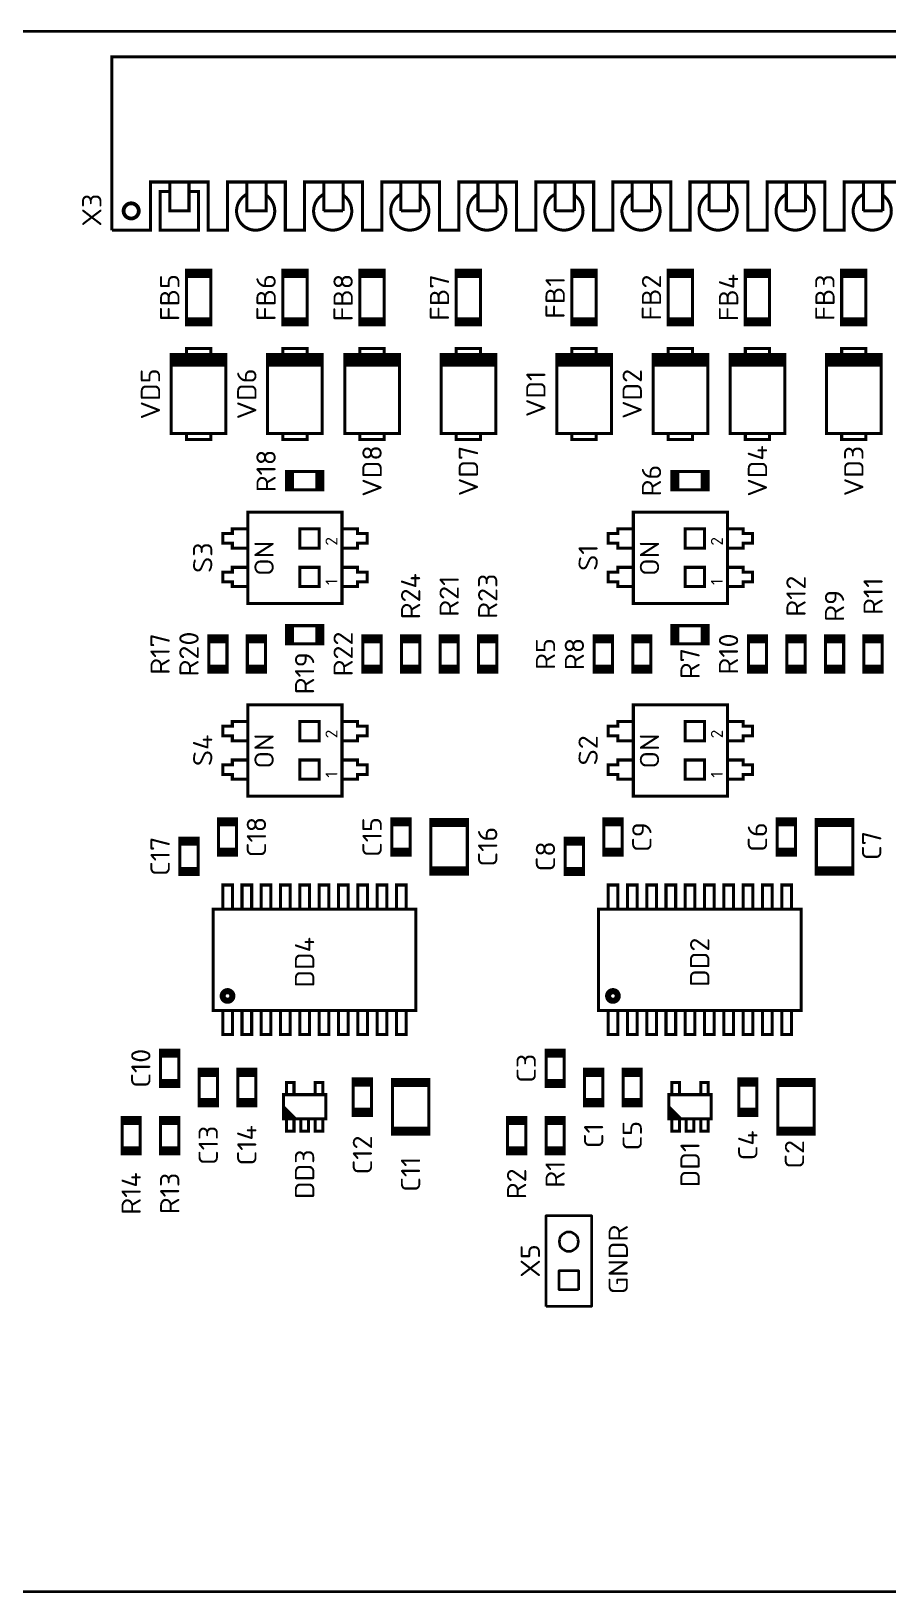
# Model space of a CAD drawing. Header units: millimetres. Extents: x 75 to 314, y 253 to 631.
# Drawn here: x 203.7 to 260.1, y 260.4 to 363.2 of the extents above; entities that cross this region are included whole.
import ezdxf
from ezdxf.enums import TextEntityAlignment as Align

# ---------------------------------------------------------------- set-up
doc = ezdxf.new("R2010")
doc.units = ezdxf.units.MM
doc.layers.add('BOARD', color=173, linetype='Continuous', lineweight=35)
doc.layers.add('TOP', color=250, linetype='Continuous', lineweight=35)
doc.styles.get("Standard").update_dxf_attribs({"font": 'txt.shx'})

msp = doc.modelspace()

# ---------------------------------------------------------------- linework, layer by layer
at = {"layer": 'BOARD'}
msp.add_lwpolyline([(314.46, 260.38), (81.21, 260.38), (81.21, 363.25), (314.46, 363.25)], close=True, dxfattribs=at)
at = {"layer": 'TOP', "const_width": 0.2}
for points in [[(208.996, 350.135), (208.996, 361.565), (294.086, 361.565), (294.086, 350.135)], [(261.066, 353.31), (257.256, 353.31), (257.256, 350.135), (255.986, 350.135), (255.986, 353.31), (252.176, 353.31), (252.176, 350.135), (250.906, 350.135), (250.906, 353.31), (247.096, 353.31), (247.096, 350.135), (245.826, 350.135), (245.826, 353.31), (242.016, 353.31), (242.016, 350.135), (240.746, 350.135), (240.746, 353.31), (236.936, 353.31), (236.936, 350.135), (235.666, 350.135), (235.666, 353.31), (231.856, 353.31), (231.856, 350.135), (230.586, 350.135), (230.586, 353.31), (226.776, 353.31), (226.776, 350.135), (225.506, 350.135), (225.506, 353.31), (221.696, 353.31), (221.696, 350.135), (220.426, 350.135), (220.426, 353.31), (216.616, 353.31), (216.616, 350.135), (215.346, 350.135), (215.346, 353.31), (211.536, 353.31), (211.536, 350.135), (208.996, 350.135)], [(212.806, 353.31), (212.806, 351.405), (214.076, 351.405), (214.076, 353.31)], [(217.886, 353.31), (217.886, 351.405), (219.156, 351.405), (219.156, 353.31)], [(222.963, 353.313), (222.963, 351.408)], [(224.233, 351.408), (224.233, 353.313)], [(228.043, 353.313), (228.043, 351.408)], [(229.313, 351.408), (229.313, 353.313)], [(233.123, 353.313), (233.123, 351.408)], [(234.393, 351.408), (234.393, 353.313)], [(238.203, 353.313), (238.203, 351.408)], [(239.473, 351.408), (239.473, 353.313)], [(243.283, 353.313), (243.283, 351.408)], [(244.553, 351.408), (244.553, 353.313)], [(248.363, 353.313), (248.363, 351.408)], [(249.633, 351.408), (249.633, 353.313)], [(253.443, 353.313), (253.443, 351.408)], [(254.713, 351.408), (254.713, 353.313)], [(258.523, 353.313), (258.523, 351.408)], [(259.793, 351.408), (259.793, 353.313)], [(214.076, 352.675), (214.711, 352.675), (214.711, 350.135), (212.171, 350.135), (212.171, 352.675), (212.806, 352.675)], [(222.963, 351.408), (224.233, 351.408)], [(228.043, 351.408), (229.313, 351.408)], [(233.123, 351.408), (234.393, 351.408)], [(238.203, 351.408), (239.473, 351.408)], [(243.283, 351.408), (244.553, 351.408)], [(248.363, 351.408), (249.633, 351.408)], [(253.443, 351.408), (254.713, 351.408)], [(258.523, 351.408), (259.793, 351.408)], [(215.511, 347.49), (213.911, 347.49), (213.911, 343.89), (215.511, 343.89), (215.511, 347.49)], [(213.911, 347.29), (215.511, 347.29)], [(213.911, 347.09), (215.511, 347.09)], [(221.861, 347.49), (220.261, 347.49), (220.261, 343.89), (221.861, 343.89), (221.861, 347.49)], [(220.261, 347.29), (221.861, 347.29)], [(220.261, 347.09), (221.861, 347.09)], [(226.941, 347.49), (225.341, 347.49), (225.341, 343.89), (226.941, 343.89), (226.941, 347.49)], [(225.341, 347.29), (226.941, 347.29)], [(225.341, 347.09), (226.941, 347.09)], [(233.291, 347.49), (231.691, 347.49), (231.691, 343.89), (233.291, 343.89), (233.291, 347.49)], [(231.691, 347.29), (233.291, 347.29)], [(231.691, 347.09), (233.291, 347.09)], [(240.911, 347.49), (239.311, 347.49), (239.311, 343.89), (240.911, 343.89), (240.911, 347.49)], [(239.311, 347.29), (240.911, 347.29)], [(239.311, 347.09), (240.911, 347.09)], [(247.261, 347.49), (245.661, 347.49), (245.661, 343.89), (247.261, 343.89), (247.261, 347.49)], [(245.661, 347.29), (247.261, 347.29)], [(245.661, 347.09), (247.261, 347.09)], [(252.341, 347.49), (250.741, 347.49), (250.741, 343.89), (252.341, 343.89), (252.341, 347.49)], [(250.741, 347.29), (252.341, 347.29)], [(250.741, 347.09), (252.341, 347.09)], [(258.691, 347.49), (257.091, 347.49), (257.091, 343.89), (258.691, 343.89), (258.691, 347.49)], [(257.091, 347.29), (258.691, 347.29)], [(257.091, 347.09), (258.691, 347.09)], [(213.911, 344.29), (215.511, 344.29)], [(213.911, 344.09), (215.511, 344.09)], [(220.261, 344.29), (221.861, 344.29)], [(220.261, 344.09), (221.861, 344.09)], [(225.341, 344.29), (226.941, 344.29)], [(225.341, 344.09), (226.941, 344.09)], [(231.691, 344.29), (233.291, 344.29)], [(231.691, 344.09), (233.291, 344.09)], [(239.311, 344.29), (240.911, 344.29)], [(239.311, 344.09), (240.911, 344.09)], [(245.661, 344.29), (247.261, 344.29)], [(245.661, 344.09), (247.261, 344.09)], [(250.741, 344.29), (252.341, 344.29)], [(250.741, 344.09), (252.341, 344.09)], [(257.091, 344.29), (258.691, 344.29)], [(257.091, 344.09), (258.691, 344.09)], [(212.909, 341.94), (216.513, 341.94), (216.513, 336.74), (212.909, 336.74), (212.909, 341.94)], [(212.909, 341.84), (216.513, 341.84)], [(212.909, 341.74), (216.513, 341.74)], [(212.909, 341.64), (216.513, 341.64)], [(212.909, 341.54), (216.513, 341.54)], [(212.909, 341.44), (216.513, 341.44)], [(215.511, 341.94), (215.511, 342.34), (213.911, 342.34), (213.911, 341.74)], [(219.259, 341.94), (222.863, 341.94), (222.863, 336.74), (219.259, 336.74), (219.259, 341.94)], [(219.259, 341.84), (222.863, 341.84)], [(219.259, 341.74), (222.863, 341.74)], [(219.259, 341.64), (222.863, 341.64)], [(219.259, 341.54), (222.863, 341.54)], [(219.259, 341.44), (222.863, 341.44)], [(221.861, 341.94), (221.861, 342.34), (220.261, 342.34), (220.261, 341.74)], [(224.339, 341.94), (227.943, 341.94), (227.943, 336.74), (224.339, 336.74), (224.339, 341.94)], [(224.339, 341.84), (227.943, 341.84)], [(224.339, 341.74), (227.943, 341.74)], [(224.339, 341.64), (227.943, 341.64)], [(224.339, 341.54), (227.943, 341.54)], [(224.339, 341.44), (227.943, 341.44)], [(226.941, 341.94), (226.941, 342.34), (225.341, 342.34), (225.341, 341.74)], [(230.689, 341.94), (234.293, 341.94), (234.293, 336.74), (230.689, 336.74), (230.689, 341.94)], [(230.689, 341.84), (234.293, 341.84)], [(230.689, 341.74), (234.293, 341.74)], [(230.689, 341.64), (234.293, 341.64)], [(230.689, 341.54), (234.293, 341.54)], [(230.689, 341.44), (234.293, 341.44)], [(233.291, 341.94), (233.291, 342.34), (231.691, 342.34), (231.691, 341.74)], [(238.309, 341.94), (241.913, 341.94), (241.913, 336.74), (238.309, 336.74), (238.309, 341.94)], [(238.309, 341.84), (241.913, 341.84)], [(238.309, 341.74), (241.913, 341.74)], [(238.309, 341.64), (241.913, 341.64)], [(238.309, 341.54), (241.913, 341.54)], [(238.309, 341.44), (241.913, 341.44)], [(240.911, 341.94), (240.911, 342.34), (239.311, 342.34), (239.311, 341.74)], [(244.659, 341.94), (248.263, 341.94), (248.263, 336.74), (244.659, 336.74), (244.659, 341.94)], [(244.659, 341.84), (248.263, 341.84)], [(244.659, 341.74), (248.263, 341.74)], [(244.659, 341.64), (248.263, 341.64)], [(244.659, 341.54), (248.263, 341.54)], [(244.659, 341.44), (248.263, 341.44)], [(247.261, 341.94), (247.261, 342.34), (245.661, 342.34), (245.661, 341.74)], [(249.739, 341.94), (253.343, 341.94), (253.343, 336.74), (249.739, 336.74), (249.739, 341.94)], [(249.739, 341.84), (253.343, 341.84)], [(249.739, 341.74), (253.343, 341.74)], [(249.739, 341.64), (253.343, 341.64)], [(249.739, 341.54), (253.343, 341.54)], [(249.739, 341.44), (253.343, 341.44)], [(252.341, 341.94), (252.341, 342.34), (250.741, 342.34), (250.741, 341.74)], [(256.089, 341.94), (259.693, 341.94), (259.693, 336.74), (256.089, 336.74), (256.089, 341.94)], [(256.089, 341.84), (259.693, 341.84)], [(256.089, 341.74), (259.693, 341.74)], [(256.089, 341.64), (259.693, 341.64)], [(256.089, 341.54), (259.693, 341.54)], [(256.089, 341.44), (259.693, 341.44)], [(258.691, 341.94), (258.691, 342.34), (257.091, 342.34), (257.091, 341.74)], [(212.909, 341.34), (216.513, 341.34)], [(212.909, 341.24), (216.513, 341.24)], [(219.259, 341.34), (222.863, 341.34)], [(219.259, 341.24), (222.863, 341.24)], [(224.339, 341.34), (227.943, 341.34)], [(224.339, 341.24), (227.943, 341.24)], [(230.689, 341.34), (234.293, 341.34)], [(230.689, 341.24), (234.293, 341.24)], [(238.309, 341.34), (241.913, 341.34)], [(238.309, 341.24), (241.913, 341.24)], [(244.659, 341.34), (248.263, 341.34)], [(244.659, 341.24), (248.263, 341.24)], [(249.739, 341.34), (253.343, 341.34)], [(249.739, 341.24), (253.343, 341.24)], [(256.089, 341.34), (259.693, 341.34)], [(256.089, 341.24), (259.693, 341.24)], [(215.511, 336.74), (215.511, 336.34), (213.911, 336.34), (213.911, 336.74)], [(221.861, 336.74), (221.861, 336.34), (220.261, 336.34), (220.261, 336.74)], [(226.941, 336.74), (226.941, 336.34), (225.341, 336.34), (225.341, 336.74)], [(233.291, 336.74), (233.291, 336.34), (231.691, 336.34), (231.691, 336.74)], [(240.911, 336.74), (240.911, 336.34), (239.311, 336.34), (239.311, 336.74)], [(247.261, 336.74), (247.261, 336.34), (245.661, 336.34), (245.661, 336.74)], [(252.341, 336.74), (252.341, 336.34), (250.741, 336.34), (250.741, 336.74)], [(258.691, 336.74), (258.691, 336.34), (257.091, 336.34), (257.091, 336.74)], [(222.896, 333.025), (222.896, 334.225), (220.496, 334.225), (220.496, 333.025), (222.896, 333.025)], [(220.696, 334.225), (220.696, 333.025)], [(220.896, 334.225), (220.896, 333.025)], [(222.496, 334.225), (222.496, 333.025)], [(222.696, 334.225), (222.696, 333.025)], [(248.296, 333.025), (248.296, 334.225), (245.896, 334.225), (245.896, 333.025), (248.296, 333.025)], [(246.096, 334.225), (246.096, 333.025)], [(246.296, 334.225), (246.296, 333.025)], [(247.896, 334.225), (247.896, 333.025)], [(248.096, 334.225), (248.096, 333.025)], [(224.161, 331.555), (224.161, 325.535), (217.961, 325.535), (217.961, 331.555), (224.161, 331.555)], [(249.561, 331.555), (249.561, 325.535), (243.361, 325.535), (243.361, 331.555), (249.561, 331.555)], [(217.886, 329.18), (216.933, 329.18), (216.933, 329.497), (216.299, 329.497), (216.299, 330.133), (216.933, 330.133), (216.933, 330.45), (217.886, 330.45)], [(222.649, 329.18), (222.649, 330.45), (221.379, 330.45), (221.379, 329.18), (222.649, 329.18)], [(224.236, 330.45), (225.189, 330.45), (225.189, 330.133), (225.823, 330.133), (225.823, 329.497), (225.189, 329.497), (225.189, 329.18), (224.236, 329.18)], [(243.286, 329.18), (242.333, 329.18), (242.333, 329.497), (241.699, 329.497), (241.699, 330.133), (242.333, 330.133), (242.333, 330.45), (243.286, 330.45)], [(248.049, 329.18), (248.049, 330.45), (246.779, 330.45), (246.779, 329.18), (248.049, 329.18)], [(249.636, 330.45), (250.589, 330.45), (250.589, 330.133), (251.223, 330.133), (251.223, 329.497), (250.589, 329.497), (250.589, 329.18), (249.636, 329.18)], [(217.886, 326.64), (216.933, 326.64), (216.933, 326.957), (216.299, 326.957), (216.299, 327.593), (216.933, 327.593), (216.933, 327.91), (217.886, 327.91)], [(222.649, 326.64), (222.649, 327.91), (221.379, 327.91), (221.379, 326.64), (222.649, 326.64)], [(224.236, 327.91), (225.189, 327.91), (225.189, 327.593), (225.823, 327.593), (225.823, 326.957), (225.189, 326.957), (225.189, 326.64), (224.236, 326.64)], [(243.286, 326.64), (242.333, 326.64), (242.333, 326.957), (241.699, 326.957), (241.699, 327.593), (242.333, 327.593), (242.333, 327.91), (243.286, 327.91)], [(248.049, 326.64), (248.049, 327.91), (246.779, 327.91), (246.779, 326.64), (248.049, 326.64)], [(249.636, 327.91), (250.589, 327.91), (250.589, 327.593), (251.223, 327.593), (251.223, 326.957), (250.589, 326.957), (250.589, 326.64), (249.636, 326.64)], [(222.896, 322.865), (222.896, 324.065), (220.496, 324.065), (220.496, 322.865), (222.896, 322.865)], [(220.696, 324.065), (220.696, 322.865)], [(220.896, 324.065), (220.896, 322.865)], [(222.496, 324.065), (222.496, 322.865)], [(222.696, 324.065), (222.696, 322.865)], [(248.296, 322.865), (248.296, 324.065), (245.896, 324.065), (245.896, 322.865), (248.296, 322.865)], [(246.096, 324.065), (246.096, 322.865)], [(246.296, 324.065), (246.296, 322.865)], [(247.896, 324.065), (247.896, 322.865)], [(248.096, 324.065), (248.096, 322.865)], [(216.581, 323.395), (215.381, 323.395), (215.381, 320.995), (216.581, 320.995), (216.581, 323.395)], [(215.381, 323.195), (216.581, 323.195)], [(215.381, 322.995), (216.581, 322.995)], [(219.121, 323.395), (217.921, 323.395), (217.921, 320.995), (219.121, 320.995), (219.121, 323.395)], [(217.921, 323.195), (219.121, 323.195)], [(217.921, 322.995), (219.121, 322.995)], [(226.741, 323.395), (225.541, 323.395), (225.541, 320.995), (226.741, 320.995), (226.741, 323.395)], [(225.541, 323.195), (226.741, 323.195)], [(225.541, 322.995), (226.741, 322.995)], [(229.281, 323.395), (228.081, 323.395), (228.081, 320.995), (229.281, 320.995), (229.281, 323.395)], [(228.081, 323.195), (229.281, 323.195)], [(228.081, 322.995), (229.281, 322.995)], [(231.821, 323.395), (230.621, 323.395), (230.621, 320.995), (231.821, 320.995), (231.821, 323.395)], [(230.621, 323.195), (231.821, 323.195)], [(230.621, 322.995), (231.821, 322.995)], [(234.361, 323.395), (233.161, 323.395), (233.161, 320.995), (234.361, 320.995), (234.361, 323.395)], [(233.161, 323.195), (234.361, 323.195)], [(233.161, 322.995), (234.361, 322.995)], [(241.981, 323.395), (240.781, 323.395), (240.781, 320.995), (241.981, 320.995), (241.981, 323.395)], [(240.781, 323.195), (241.981, 323.195)], [(240.781, 322.995), (241.981, 322.995)], [(244.521, 323.395), (243.321, 323.395), (243.321, 320.995), (244.521, 320.995), (244.521, 323.395)], [(243.321, 323.195), (244.521, 323.195)], [(243.321, 322.995), (244.521, 322.995)], [(252.141, 323.395), (250.941, 323.395), (250.941, 320.995), (252.141, 320.995), (252.141, 323.395)], [(250.941, 323.195), (252.141, 323.195)], [(250.941, 322.995), (252.141, 322.995)], [(254.681, 323.395), (253.481, 323.395), (253.481, 320.995), (254.681, 320.995), (254.681, 323.395)], [(253.481, 323.195), (254.681, 323.195)], [(253.481, 322.995), (254.681, 322.995)], [(257.221, 323.395), (256.021, 323.395), (256.021, 320.995), (257.221, 320.995), (257.221, 323.395)], [(256.021, 323.195), (257.221, 323.195)], [(256.021, 322.995), (257.221, 322.995)], [(259.761, 323.395), (258.561, 323.395), (258.561, 320.995), (259.761, 320.995), (259.761, 323.395)], [(258.561, 323.195), (259.761, 323.195)], [(258.561, 322.995), (259.761, 322.995)], [(215.381, 321.395), (216.581, 321.395)], [(215.381, 321.195), (216.581, 321.195)], [(217.921, 321.395), (219.121, 321.395)], [(217.921, 321.195), (219.121, 321.195)], [(225.541, 321.395), (226.741, 321.395)], [(225.541, 321.195), (226.741, 321.195)], [(228.081, 321.395), (229.281, 321.395)], [(228.081, 321.195), (229.281, 321.195)], [(230.621, 321.395), (231.821, 321.395)], [(230.621, 321.195), (231.821, 321.195)], [(233.161, 321.395), (234.361, 321.395)], [(233.161, 321.195), (234.361, 321.195)], [(240.781, 321.395), (241.981, 321.395)], [(240.781, 321.195), (241.981, 321.195)], [(243.321, 321.395), (244.521, 321.395)], [(243.321, 321.195), (244.521, 321.195)], [(250.941, 321.395), (252.141, 321.395)], [(250.941, 321.195), (252.141, 321.195)], [(253.481, 321.395), (254.681, 321.395)], [(253.481, 321.195), (254.681, 321.195)], [(256.021, 321.395), (257.221, 321.395)], [(256.021, 321.195), (257.221, 321.195)], [(258.561, 321.395), (259.761, 321.395)], [(258.561, 321.195), (259.761, 321.195)], [(224.161, 318.855), (224.161, 312.835), (217.961, 312.835), (217.961, 318.855), (224.161, 318.855)], [(249.561, 318.855), (249.561, 312.835), (243.361, 312.835), (243.361, 318.855), (249.561, 318.855)], [(217.886, 316.48), (216.933, 316.48), (216.933, 316.797), (216.299, 316.797), (216.299, 317.433), (216.933, 317.433), (216.933, 317.75), (217.886, 317.75)], [(222.649, 316.48), (222.649, 317.75), (221.379, 317.75), (221.379, 316.48), (222.649, 316.48)], [(224.236, 317.75), (225.189, 317.75), (225.189, 317.433), (225.823, 317.433), (225.823, 316.797), (225.189, 316.797), (225.189, 316.48), (224.236, 316.48)], [(243.286, 316.48), (242.333, 316.48), (242.333, 316.797), (241.699, 316.797), (241.699, 317.433), (242.333, 317.433), (242.333, 317.75), (243.286, 317.75)], [(248.049, 316.48), (248.049, 317.75), (246.779, 317.75), (246.779, 316.48), (248.049, 316.48)], [(249.636, 317.75), (250.589, 317.75), (250.589, 317.433), (251.223, 317.433), (251.223, 316.797), (250.589, 316.797), (250.589, 316.48), (249.636, 316.48)], [(217.886, 313.94), (216.933, 313.94), (216.933, 314.257), (216.299, 314.257), (216.299, 314.893), (216.933, 314.893), (216.933, 315.21), (217.886, 315.21)], [(222.649, 313.94), (222.649, 315.21), (221.379, 315.21), (221.379, 313.94), (222.649, 313.94)], [(224.236, 315.21), (225.189, 315.21), (225.189, 314.893), (225.823, 314.893), (225.823, 314.257), (225.189, 314.257), (225.189, 313.94), (224.236, 313.94)], [(243.286, 313.94), (242.333, 313.94), (242.333, 314.257), (241.699, 314.257), (241.699, 314.893), (242.333, 314.893), (242.333, 315.21), (243.286, 315.21)], [(248.049, 313.94), (248.049, 315.21), (246.779, 315.21), (246.779, 313.94), (248.049, 313.94)], [(249.636, 315.21), (250.589, 315.21), (250.589, 314.893), (251.223, 314.893), (251.223, 314.257), (250.589, 314.257), (250.589, 313.94), (249.636, 313.94)], [(216.016, 311.33), (217.216, 311.33), (217.216, 308.93), (216.016, 308.93), (216.016, 311.33)], [(217.216, 311.13), (216.016, 311.13)], [(216.016, 310.93), (217.216, 310.93)], [(227.446, 311.33), (228.646, 311.33), (228.646, 308.93), (227.446, 308.93), (227.446, 311.33)], [(228.646, 311.13), (227.446, 311.13)], [(227.446, 310.93), (228.646, 310.93)], [(230.021, 307.695), (232.421, 307.695), (232.421, 311.295), (230.021, 311.295), (230.021, 307.695)], [(232.421, 311.095), (230.021, 311.095)], [(232.421, 310.895), (230.021, 310.895)], [(241.416, 311.33), (242.616, 311.33), (242.616, 308.93), (241.416, 308.93), (241.416, 311.33)], [(242.616, 311.13), (241.416, 311.13)], [(241.416, 310.93), (242.616, 310.93)], [(252.846, 311.33), (254.046, 311.33), (254.046, 308.93), (252.846, 308.93), (252.846, 311.33)], [(254.046, 311.13), (252.846, 311.13)], [(252.846, 310.93), (254.046, 310.93)], [(255.421, 307.695), (257.821, 307.695), (257.821, 311.295), (255.421, 311.295), (255.421, 307.695)], [(257.821, 311.095), (255.421, 311.095)], [(257.821, 310.895), (255.421, 310.895)], [(213.476, 310.06), (214.676, 310.06), (214.676, 307.66), (213.476, 307.66), (213.476, 310.06)], [(214.676, 309.86), (213.476, 309.86)], [(213.476, 309.66), (214.676, 309.66)], [(238.876, 310.06), (240.076, 310.06), (240.076, 307.66), (238.876, 307.66), (238.876, 310.06)], [(240.076, 309.86), (238.876, 309.86)], [(238.876, 309.66), (240.076, 309.66)], [(217.216, 309.33), (216.016, 309.33)], [(217.216, 309.13), (216.016, 309.13)], [(228.646, 309.33), (227.446, 309.33)], [(228.646, 309.13), (227.446, 309.13)], [(242.616, 309.33), (241.416, 309.33)], [(242.616, 309.13), (241.416, 309.13)], [(254.046, 309.33), (252.846, 309.33)], [(254.046, 309.13), (252.846, 309.13)], [(214.676, 308.06), (213.476, 308.06)], [(214.676, 307.86), (213.476, 307.86)], [(232.421, 307.895), (230.021, 307.895), (230.021, 308.095), (232.421, 308.095)], [(240.076, 308.06), (238.876, 308.06)], [(240.076, 307.86), (238.876, 307.86)], [(257.821, 307.895), (255.421, 307.895), (255.421, 308.095), (257.821, 308.095)], [(216.298, 305.38), (216.298, 306.97), (216.934, 306.97), (216.934, 305.38)], [(217.57, 305.38), (217.57, 306.97), (218.206, 306.97), (218.206, 305.38)], [(218.842, 305.38), (218.842, 306.97), (219.478, 306.97), (219.478, 305.38)], [(220.114, 305.38), (220.114, 306.97), (220.75, 306.97), (220.75, 305.38)], [(221.386, 305.38), (221.386, 306.97), (222.022, 306.97), (222.022, 305.38)], [(222.658, 305.38), (222.658, 306.97), (223.294, 306.97), (223.294, 305.38)], [(223.93, 305.38), (223.93, 306.97), (224.566, 306.97), (224.566, 305.38)], [(225.202, 305.38), (225.202, 306.97), (225.838, 306.97), (225.838, 305.38)], [(226.474, 305.38), (226.474, 306.97), (227.11, 306.97), (227.11, 305.38)], [(227.746, 305.38), (227.746, 306.97), (228.382, 306.97), (228.382, 305.38)], [(241.698, 305.38), (241.698, 306.97), (242.334, 306.97), (242.334, 305.38)], [(242.97, 305.38), (242.97, 306.97), (243.606, 306.97), (243.606, 305.38)], [(244.242, 305.38), (244.242, 306.97), (244.878, 306.97), (244.878, 305.38)], [(245.514, 305.38), (245.514, 306.97), (246.15, 306.97), (246.15, 305.38)], [(246.786, 305.38), (246.786, 306.97), (247.422, 306.97), (247.422, 305.38)], [(248.058, 305.38), (248.058, 306.97), (248.694, 306.97), (248.694, 305.38)], [(249.33, 305.38), (249.33, 306.97), (249.966, 306.97), (249.966, 305.38)], [(250.602, 305.38), (250.602, 306.97), (251.238, 306.97), (251.238, 305.38)], [(251.874, 305.38), (251.874, 306.97), (252.51, 306.97), (252.51, 305.38)], [(253.146, 305.38), (253.146, 306.97), (253.782, 306.97), (253.782, 305.38)], [(215.662, 305.38), (229.018, 305.38), (229.018, 298.702), (215.662, 298.702), (215.662, 305.38)], [(241.062, 305.38), (254.418, 305.38), (254.418, 298.702), (241.062, 298.702), (241.062, 305.38)], [(216.934, 298.702), (216.934, 297.112), (216.298, 297.112), (216.298, 298.702)], [(218.206, 298.702), (218.206, 297.112), (217.57, 297.112), (217.57, 298.702)], [(219.478, 298.702), (219.478, 297.112), (218.842, 297.112), (218.842, 298.702)], [(220.75, 298.702), (220.75, 297.112), (220.114, 297.112), (220.114, 298.702)], [(222.022, 298.702), (222.022, 297.112), (221.386, 297.112), (221.386, 298.702)], [(223.294, 298.702), (223.294, 297.112), (222.658, 297.112), (222.658, 298.702)], [(224.566, 298.702), (224.566, 297.112), (223.93, 297.112), (223.93, 298.702)], [(225.838, 298.702), (225.838, 297.112), (225.202, 297.112), (225.202, 298.702)], [(227.11, 298.702), (227.11, 297.112), (226.474, 297.112), (226.474, 298.702)], [(228.382, 298.702), (228.382, 297.112), (227.746, 297.112), (227.746, 298.702)], [(242.334, 298.702), (242.334, 297.112), (241.698, 297.112), (241.698, 298.702)], [(243.606, 298.702), (243.606, 297.112), (242.97, 297.112), (242.97, 298.702)], [(244.878, 298.702), (244.878, 297.112), (244.242, 297.112), (244.242, 298.702)], [(246.15, 298.702), (246.15, 297.112), (245.514, 297.112), (245.514, 298.702)], [(247.422, 298.702), (247.422, 297.112), (246.786, 297.112), (246.786, 298.702)], [(248.694, 298.702), (248.694, 297.112), (248.058, 297.112), (248.058, 298.702)], [(249.966, 298.702), (249.966, 297.112), (249.33, 297.112), (249.33, 298.702)], [(251.238, 298.702), (251.238, 297.112), (250.602, 297.112), (250.602, 298.702)], [(252.51, 298.702), (252.51, 297.112), (251.874, 297.112), (251.874, 298.702)], [(253.782, 298.702), (253.782, 297.112), (253.146, 297.112), (253.146, 298.702)], [(213.406, 293.69), (212.206, 293.69), (212.206, 296.09), (213.406, 296.09), (213.406, 293.69)], [(212.206, 295.89), (213.406, 295.89)], [(212.206, 295.69), (213.406, 295.69)], [(238.806, 293.69), (237.606, 293.69), (237.606, 296.09), (238.806, 296.09), (238.806, 293.69)], [(237.606, 295.89), (238.806, 295.89)], [(237.606, 295.69), (238.806, 295.69)], [(214.746, 294.82), (215.946, 294.82), (215.946, 292.42), (214.746, 292.42), (214.746, 294.82)], [(215.946, 294.62), (214.746, 294.62)], [(214.746, 294.42), (215.946, 294.42)], [(217.286, 294.82), (218.486, 294.82), (218.486, 292.42), (217.286, 292.42), (217.286, 294.82)], [(218.486, 294.62), (217.286, 294.62)], [(217.286, 294.42), (218.486, 294.42)], [(224.906, 294.185), (226.106, 294.185), (226.106, 291.785), (224.906, 291.785), (224.906, 294.185)], [(227.481, 290.55), (229.881, 290.55), (229.881, 294.15), (227.481, 294.15), (227.481, 290.55)], [(240.146, 294.82), (241.346, 294.82), (241.346, 292.42), (240.146, 292.42), (240.146, 294.82)], [(241.346, 294.62), (240.146, 294.62)], [(240.146, 294.42), (241.346, 294.42)], [(242.686, 294.82), (243.886, 294.82), (243.886, 292.42), (242.686, 292.42), (242.686, 294.82)], [(243.886, 294.62), (242.686, 294.62)], [(242.686, 294.42), (243.886, 294.42)], [(250.306, 294.185), (251.506, 294.185), (251.506, 291.785), (250.306, 291.785), (250.306, 294.185)], [(252.881, 290.55), (255.281, 290.55), (255.281, 294.15), (252.881, 294.15), (252.881, 290.55)], [(213.406, 294.09), (212.206, 294.09)], [(212.206, 293.89), (213.406, 293.89)], [(220.296, 293.15), (223.096, 293.15), (223.096, 291.55), (220.296, 291.55), (220.296, 293.15)], [(220.496, 293.15), (220.496, 293.95), (220.996, 293.95), (220.996, 293.15)], [(222.401, 293.15), (222.401, 293.95), (222.901, 293.95), (222.901, 293.15)], [(226.106, 293.985), (224.906, 293.985)], [(224.906, 293.785), (226.106, 293.785)], [(229.881, 293.95), (227.481, 293.95)], [(229.881, 293.75), (227.481, 293.75)], [(238.806, 294.09), (237.606, 294.09)], [(237.606, 293.89), (238.806, 293.89)], [(245.696, 293.15), (248.496, 293.15), (248.496, 291.55), (245.696, 291.55), (245.696, 293.15)], [(245.896, 293.15), (245.896, 293.95), (246.396, 293.95), (246.396, 293.15)], [(247.801, 293.15), (247.801, 293.95), (248.301, 293.95), (248.301, 293.15)], [(251.506, 293.985), (250.306, 293.985)], [(250.306, 293.785), (251.506, 293.785)], [(255.281, 293.95), (252.881, 293.95)], [(255.281, 293.75), (252.881, 293.75)], [(215.946, 292.82), (214.746, 292.82)], [(215.946, 292.62), (214.746, 292.62)], [(218.486, 292.82), (217.286, 292.82)], [(218.486, 292.62), (217.286, 292.62)], [(220.296, 292.35), (221.096, 291.55)], [(220.296, 292.15), (220.896, 291.55)], [(226.106, 292.185), (224.906, 292.185)], [(241.346, 292.82), (240.146, 292.82)], [(241.346, 292.62), (240.146, 292.62)], [(243.886, 292.82), (242.686, 292.82)], [(243.886, 292.62), (242.686, 292.62)], [(245.696, 292.35), (246.496, 291.55)], [(245.696, 292.15), (246.296, 291.55)], [(251.506, 292.185), (250.306, 292.185)], [(210.866, 291.645), (209.666, 291.645), (209.666, 289.245), (210.866, 289.245), (210.866, 291.645)], [(209.666, 291.445), (210.866, 291.445)], [(209.666, 291.245), (210.866, 291.245)], [(213.406, 291.645), (212.206, 291.645), (212.206, 289.245), (213.406, 289.245), (213.406, 291.645)], [(212.206, 291.445), (213.406, 291.445)], [(212.206, 291.245), (213.406, 291.245)], [(220.296, 291.95), (220.696, 291.55)], [(220.296, 291.75), (220.496, 291.55), (220.496, 290.75), (220.996, 290.75), (220.996, 291.55)], [(221.448, 291.55), (221.448, 290.75), (221.948, 290.75), (221.948, 291.55)], [(222.401, 291.55), (222.401, 290.75), (222.901, 290.75), (222.901, 291.55)], [(226.106, 291.985), (224.906, 291.985)], [(236.266, 291.645), (235.066, 291.645), (235.066, 289.245), (236.266, 289.245), (236.266, 291.645)], [(235.066, 291.445), (236.266, 291.445)], [(235.066, 291.245), (236.266, 291.245)], [(238.806, 291.645), (237.606, 291.645), (237.606, 289.245), (238.806, 289.245), (238.806, 291.645)], [(237.606, 291.445), (238.806, 291.445)], [(237.606, 291.245), (238.806, 291.245)], [(245.696, 291.95), (246.096, 291.55)], [(245.696, 291.75), (245.896, 291.55), (245.896, 290.75), (246.396, 290.75), (246.396, 291.55)], [(246.848, 291.55), (246.848, 290.75), (247.348, 290.75), (247.348, 291.55)], [(247.801, 291.55), (247.801, 290.75), (248.301, 290.75), (248.301, 291.55)], [(251.506, 291.985), (250.306, 291.985)], [(229.881, 290.75), (227.481, 290.75), (227.481, 290.95), (229.881, 290.95)], [(255.281, 290.75), (252.881, 290.75), (252.881, 290.95), (255.281, 290.95)], [(209.666, 289.645), (210.866, 289.645)], [(209.666, 289.445), (210.866, 289.445)], [(212.206, 289.645), (213.406, 289.645)], [(212.206, 289.445), (213.406, 289.445)], [(235.066, 289.645), (236.266, 289.645)], [(235.066, 289.445), (236.266, 289.445)], [(237.606, 289.645), (238.806, 289.645)], [(237.606, 289.445), (238.806, 289.445)]]:
    msp.add_lwpolyline(points, dxfattribs=at)
at = {"layer": 'TOP'}
for points, const_width in [([(210.266, 351.53, 1), (210.266, 351.28, 1), (210.266, 351.53)], 1), ([(217.877, 352.5, 3.654356), (219.156, 352.444)], 0.2), ([(222.954, 352.503, 3.654339), (224.233, 352.447)], 0.2), ([(228.034, 352.503, 3.654339), (229.313, 352.447)], 0.2), ([(233.114, 352.503, 3.654339), (234.393, 352.447)], 0.2), ([(238.194, 352.503, 3.654339), (239.473, 352.447)], 0.2), ([(243.274, 352.503, 3.654339), (244.553, 352.447)], 0.2), ([(248.354, 352.503, 3.654339), (249.633, 352.447)], 0.2), ([(253.434, 352.503, 3.654339), (254.713, 352.447)], 0.2), ([(258.514, 352.503, 3.654339), (259.793, 352.447)], 0.2), ([(216.616, 299.974, 1), (216.616, 299.338, 1), (216.616, 299.974)], 0.4), ([(242.016, 299.974, 1), (242.016, 299.338, 1), (242.016, 299.974)], 0.4)]:
    msp.add_lwpolyline(points, format="xyb", dxfattribs=dict(at, const_width=const_width))
msp.add_lwpolyline([(237.61, 279.19), (237.61, 285.19), (240.61, 285.19), (240.61, 279.19), (237.61, 279.19)], dxfattribs=at)
msp.add_lwpolyline([(239.11, 284.095, 1), (239.11, 282.825, 1), (239.11, 284.095)], format="xyb", dxfattribs=at)
msp.add_lwpolyline([(239.745, 280.285), (238.475, 280.285), (238.475, 281.555), (239.745, 281.555)], close=True, dxfattribs=at)

# ---------------------------------------------------------------- texts
at = {"layer": 'TOP', "width": 1.019685}
for s, p in [('X3', (208.304, 351.46)), ('FB5', (213.441, 345.69)), ('FB6', (219.791, 345.69)), ('FB8', (224.871, 345.69)), ('FB7', (231.221, 345.69)), ('FB1', (238.841, 345.69)), ('FB2', (245.191, 345.69)), ('FB4', (250.271, 345.69)), ('FB3', (256.621, 345.69)), ('VD5', (212.171, 339.34)), ('VD6', (218.521, 339.34)), ('VD1', (237.571, 339.34)), ('VD2', (243.921, 339.34)), ('R18', (219.791, 334.26)), ('VD8', (226.776, 334.26)), ('VD7', (233.126, 334.26)), ('VD4', (252.176, 334.26)), ('VD3', (258.526, 334.26)), ('R6', (245.191, 333.625)), ('S3', (215.615, 328.545)), ('S1', (241.015, 328.545)), ('R24', (229.316, 326.005)), ('R21', (231.856, 326.005)), ('R23', (234.396, 326.005)), ('R12', (254.716, 326.005)), ('R9', (257.256, 325.37)), ('R11', (259.796, 326.005)), ('R17', (212.806, 322.195)), ('R20', (214.711, 322.195)), ('R22', (224.871, 322.195)), ('R5', (238.206, 322.195)), ('R8', (240.111, 322.195)), ('R10', (250.271, 322.195)), ('R19', (222.331, 320.925)), ('R7', (247.731, 321.56)), ('S4', (215.615, 315.845)), ('S2', (241.015, 315.845)), ('C18', (219.156, 310.13)), ('C15', (226.776, 310.13)), ('C16', (234.396, 309.495)), ('C9', (244.556, 310.13)), ('C6', (252.176, 310.13)), ('C17', (212.806, 308.86)), ('C8', (238.206, 308.86)), ('C7', (259.702, 309.568)), ('DD4', (222.331, 301.875)), ('DD2', (248.366, 301.875)), ('C10', (211.536, 294.89)), ('C3', (236.936, 294.89)), ('C5', (243.921, 290.445)), ('C13', (215.981, 289.81)), ('C14', (218.521, 289.81)), ('C12', (226.141, 289.175)), ('C1', (241.381, 290.445)), ('C4', (251.541, 289.81)), ('DD3', (222.331, 287.905)), ('DD1', (247.731, 288.54)), ('C2', (254.614, 289.216)), ('C11', (229.316, 287.905)), ('R2', (236.301, 287.27)), ('R1', (238.841, 287.905)), ('R14', (210.901, 286.635)), ('R13', (213.441, 286.635)), ('X5', (237.205, 282.19))]:
    msp.add_text(s, height=1.27, rotation=90, dxfattribs=at).set_placement(p, align=Align.CENTER)
for s, p in [('ON', (219.661, 327.345)), ('ON', (245.061, 327.345)), ('ON', (219.661, 314.645)), ('ON', (245.061, 314.645)), ('GNDR', (243, 280))]:
    msp.add_text(s, height=1.27, rotation=90, dxfattribs=at).set_placement(p)
at = {"layer": 'TOP'}
for s, p in [('2', (223.861, 329.345)), ('2', (249.261, 329.345)), ('1', (223.861, 326.745)), ('1', (249.261, 326.745)), ('2', (223.861, 316.645)), ('2', (249.261, 316.645)), ('1', (223.861, 314.045)), ('1', (249.261, 314.045))]:
    msp.add_text(s, height=0.787, rotation=90, dxfattribs=at).set_placement(p)

doc.saveas('drawing.dxf')
